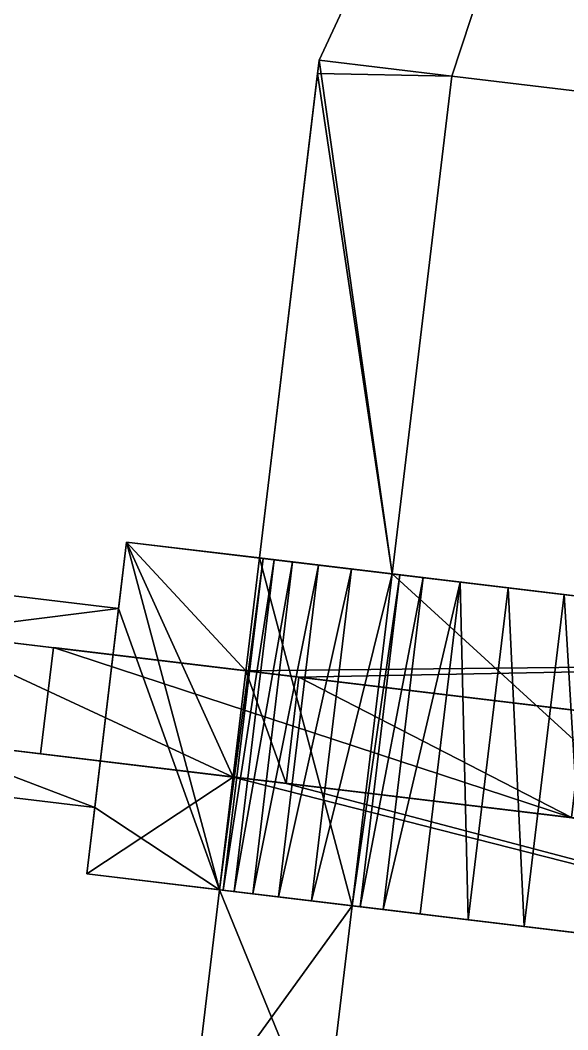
# Model space of a CAD drawing. Extents: x -282 to 16, y -6 to 46.
# Drawn here: x -17.157 to -16.337, y 37.955 to 39.465 of the extents above; entities that cross this region are included whole.
import ezdxf

# ---------------------------------------------------------------- set-up
doc = ezdxf.new("R2010")
doc.units = 0

msp = doc.modelspace()

# ---------------------------------------------------------------- linework, layer by layer
msp.add_line((-16.7094, 39.3848, 0.1382), (-16.7118, 39.3851, 0.1382))
for points in [[(-16.0052, 40.916, 0.1382), (-16.5108, 39.3814, 0.1382), (-16.7094, 39.4052, 0.1382)], [(-16.7094, 39.4052, 0.1382), (-16.5108, 39.3814, 0.1382), (-16.0052, 40.916, 0.1382)], [(-16.0052, 40.916, -0.3218), (-16.7094, 39.4052, 0.1382), (-16.7094, 39.4052, -0.3218)], [(-16.7094, 39.4052, 0.1382), (-16.0052, 40.916, -0.3218), (-16.0052, 40.916, 0.1382)], [(-16.0052, 40.916, 0.1382), (-16.0052, 40.916, -0.3218), (-16.7094, 39.4052, 0.1382)], [(-16.7094, 39.4052, -0.3218), (-16.7094, 39.4052, 0.1382), (-16.0052, 40.916, -0.3218)], [(-16.5108, 39.3814, 0.1382), (-16.0052, 40.916, 0.1382), (-16.1348, 39.3362, 0.1382)], [(-16.1348, 39.3362, 0.1382), (-16.0052, 40.916, 0.1382), (-16.5108, 39.3814, 0.1382)], [(-16.7094, 39.4052, -0.3218), (-16.6003, 38.6367, -0.3218), (-16.7989, 38.6606, -0.3218)], [(-16.7989, 38.6606, -0.3218), (-16.6003, 38.6367, -0.3218), (-16.7094, 39.4052, -0.3218)], [(-16.7989, 38.6606, -0.3218), (-16.7118, 39.3851, 0.1382), (-16.7094, 39.4052, -0.3218)], [(-16.7094, 39.4052, -0.3218), (-16.7118, 39.3851, 0.1382), (-16.7989, 38.6606, -0.3218)], [(-16.7118, 39.3851, 0.1382), (-16.5108, 39.3814, -0.3218), (-16.7094, 39.4052, -0.3218)], [(-16.7094, 39.4052, -0.3218), (-16.5108, 39.3814, -0.3218), (-16.7118, 39.3851, 0.1382)], [(-16.7094, 39.4052, 0.1382), (-16.5108, 39.3814, -0.3218), (-16.7094, 39.4052, -0.3218)], [(-16.5108, 39.3814, -0.3218), (-16.7094, 39.4052, 0.1382), (-16.5108, 39.3814, 0.1382)], [(-16.5108, 39.3814, 0.1382), (-16.7094, 39.4052, 0.1382), (-16.5108, 39.3814, -0.3218)], [(-16.7094, 39.4052, -0.3218), (-16.5108, 39.3814, -0.3218), (-16.7094, 39.4052, 0.1382)], [(-16.6003, 38.6367, -0.3218), (-16.7094, 39.4052, -0.3218), (-16.5108, 39.3814, -0.3218)], [(-16.5108, 39.3814, -0.3218), (-16.7094, 39.4052, -0.3218), (-16.6003, 38.6367, -0.3218)], [(-16.6003, 38.6367, 16.6682), (-16.7118, 39.3851, 0.1382), (-16.7989, 38.6606, 16.6682)], [(-16.7989, 38.6606, 16.6682), (-16.7118, 39.3851, 0.1382), (-16.6003, 38.6367, 16.6682)], [(-16.7118, 39.3851, 0.1382), (-16.7989, 38.6606, -0.3218), (-16.7989, 38.6606, 16.6682)], [(-16.7989, 38.6606, 16.6682), (-16.7989, 38.6606, -0.3218), (-16.7118, 39.3851, 0.1382)], [(-16.5108, 39.3814, -0.3218), (-16.7118, 39.3851, 0.1382), (-16.6003, 38.6367, 16.6682)], [(-16.6003, 38.6367, 16.6682), (-16.7118, 39.3851, 0.1382), (-16.5108, 39.3814, -0.3218)], [(-16.5108, 39.3814, -0.3218), (-16.6003, 38.6367, 16.6682), (-16.6003, 38.6367, -0.3218)], [(-16.6003, 38.6367, -0.3218), (-16.6003, 38.6367, 16.6682), (-16.5108, 39.3814, -0.3218)], [(-16.5108, 39.3814, 0.1382), (-16.1348, 39.3362, -0.0618), (-16.5108, 39.3814, -0.3218)], [(-16.1348, 39.3362, -0.0618), (-16.5108, 39.3814, 0.1382), (-16.1348, 39.3362, 0.1382)], [(-16.1348, 39.3362, 0.1382), (-16.5108, 39.3814, 0.1382), (-16.1348, 39.3362, -0.0618)], [(-16.5108, 39.3814, -0.3218), (-16.1348, 39.3362, -0.0618), (-16.5108, 39.3814, 0.1382)], [(-18.2008, 38.7283, -0.3218), (-17.0452, 38.2873, -0.3218), (-18.2366, 38.4305, -0.3218)], [(-18.2366, 38.4305, -0.3218), (-17.0452, 38.2873, -0.3218), (-18.2008, 38.7283, -0.3218)], [(-18.2366, 38.4305, -0.3218), (-17.0094, 38.5852, 1.1782), (-18.2008, 38.7283, -0.3218)], [(-18.2008, 38.7283, -0.3218), (-17.0094, 38.5852, 1.1782), (-18.2366, 38.4305, -0.3218)], [(-17.0452, 38.2873, -0.3218), (-18.2008, 38.7283, -0.3218), (-17.0094, 38.5852, -0.3218)], [(-17.0094, 38.5852, -0.3218), (-18.2008, 38.7283, -0.3218), (-17.0452, 38.2873, -0.3218)], [(-17.0094, 38.5852, 1.1782), (-17.0094, 38.5852, -0.3218), (-18.2008, 38.7283, -0.3218)], [(-18.2008, 38.7283, -0.3218), (-17.0094, 38.5852, -0.3218), (-17.0094, 38.5852, 1.1782)], [(-17.0571, 38.188, 23.6782), (-17.0452, 38.2873, 1.1782), (-16.9975, 38.6844, 23.6782)], [(-16.9975, 38.6844, 23.6782), (-17.0452, 38.2873, 1.1782), (-17.0571, 38.188, 23.6782)], [(-16.8383, 38.3329, 23.6782), (-17.0571, 38.188, 23.6782), (-16.9975, 38.6844, 23.6782)], [(-16.9975, 38.6844, 23.6782), (-17.0571, 38.188, 23.6782), (-16.8383, 38.3329, 23.6782)], [(-16.9975, 38.6844, 23.6782), (-17.0452, 38.2873, 1.1782), (-17.0094, 38.5852, 1.1782)], [(-17.0094, 38.5852, 1.1782), (-17.0452, 38.2873, 1.1782), (-16.9975, 38.6844, 23.6782)], [(-16.8585, 38.1641, -0.3218), (-17.0094, 38.5852, -0.3218), (-16.9975, 38.6844, -0.3218)], [(-16.9975, 38.6844, -0.3218), (-17.0094, 38.5852, -0.3218), (-16.8585, 38.1641, -0.3218)], [(-16.9975, 38.6844, -0.3218), (-17.0094, 38.5852, 1.1782), (-17.0094, 38.5852, -0.3218)], [(-16.9975, 38.6844, 23.6782), (-17.0094, 38.5852, 1.1782), (-16.9975, 38.6844, -0.3218)], [(-16.9975, 38.6844, -0.3218), (-17.0094, 38.5852, 1.1782), (-16.9975, 38.6844, 23.6782)], [(-17.0094, 38.5852, -0.3218), (-17.0094, 38.5852, 1.1782), (-16.9975, 38.6844, -0.3218)], [(-16.8585, 38.1641, -0.3218), (-16.9975, 38.6844, -0.3218), (-16.7989, 38.6606, -0.3218)], [(-16.7989, 38.6606, -0.3218), (-16.9975, 38.6844, -0.3218), (-16.8585, 38.1641, -0.3218)], [(-16.7989, 38.6606, 16.6682), (-16.9975, 38.6844, -0.3218), (-16.7989, 38.6606, -0.3218)], [(-16.9975, 38.6844, -0.3218), (-16.7989, 38.6606, 16.6682), (-16.9975, 38.6844, 23.6782)], [(-16.9975, 38.6844, 23.6782), (-16.7989, 38.6606, 16.6682), (-16.7768, 38.6579, 18.7852)], [(-16.9975, 38.6844, 23.6782), (-16.7768, 38.6579, 18.7852), (-16.7934, 38.6599, 19.2291)], [(-16.9975, 38.6844, 23.6782), (-16.7934, 38.6599, 19.2291), (-16.7989, 38.6606, 19.6732)], [(-16.9975, 38.6844, 23.6782), (-16.7989, 38.6606, 19.6732), (-16.7934, 38.6599, 20.1173)], [(-16.9975, 38.6844, 23.6782), (-16.7934, 38.6599, 20.1173), (-16.7768, 38.6579, 20.5612)], [(-16.9975, 38.6844, 23.6782), (-16.7768, 38.6579, 20.5612), (-16.7492, 38.6546, 21.0045)], [(-16.9975, 38.6844, 23.6782), (-16.7492, 38.6546, 21.0045), (-16.7105, 38.65, 21.4469)], [(-16.9975, 38.6844, 23.6782), (-16.7105, 38.65, 21.4469), (-16.6609, 38.644, 21.8883)], [(-16.9975, 38.6844, 23.6782), (-16.6609, 38.644, 21.8883), (-16.6003, 38.6367, 22.3282)], [(-16.9975, 38.6844, 23.6782), (-16.6003, 38.6367, 22.3282), (-16.5885, 38.6353, 22.4188)], [(-16.9975, 38.6844, 23.6782), (-16.5885, 38.6353, 22.4188), (-16.5538, 38.6311, 22.5032)], [(-16.9975, 38.6844, 23.6782), (-16.5538, 38.6311, 22.5032), (-16.4985, 38.6245, 22.5757)], [(-16.9975, 38.6844, 23.6782), (-16.4985, 38.6245, 22.5757), (-16.4266, 38.6158, 22.6313)], [(-16.9975, 38.6844, 23.6782), (-16.4266, 38.6158, 22.6313), (-16.3428, 38.6058, 22.6663)], [(-16.9975, 38.6844, 23.6782), (-16.3428, 38.6058, 22.6663), (-16.2528, 38.595, 22.6782)], [(-16.9975, 38.6844, 23.6782), (-16.2528, 38.595, 22.6782), (-15.5082, 38.5055, 23.6782)], [(-15.5082, 38.5055, 23.6782), (-16.2528, 38.595, 22.6782), (-16.9975, 38.6844, 23.6782)], [(-16.2528, 38.595, 22.6782), (-16.3428, 38.6058, 22.6663), (-16.9975, 38.6844, 23.6782)], [(-16.3428, 38.6058, 22.6663), (-16.4266, 38.6158, 22.6313), (-16.9975, 38.6844, 23.6782)], [(-16.4266, 38.6158, 22.6313), (-16.4985, 38.6245, 22.5757), (-16.9975, 38.6844, 23.6782)], [(-16.4985, 38.6245, 22.5757), (-16.5538, 38.6311, 22.5032), (-16.9975, 38.6844, 23.6782)], [(-16.5538, 38.6311, 22.5032), (-16.5885, 38.6353, 22.4188), (-16.9975, 38.6844, 23.6782)], [(-16.5885, 38.6353, 22.4188), (-16.6003, 38.6367, 22.3282), (-16.9975, 38.6844, 23.6782)], [(-16.6003, 38.6367, 22.3282), (-16.6609, 38.644, 21.8883), (-16.9975, 38.6844, 23.6782)], [(-16.6609, 38.644, 21.8883), (-16.7105, 38.65, 21.4469), (-16.9975, 38.6844, 23.6782)], [(-16.7105, 38.65, 21.4469), (-16.7492, 38.6546, 21.0045), (-16.9975, 38.6844, 23.6782)], [(-16.7492, 38.6546, 21.0045), (-16.7768, 38.6579, 20.5612), (-16.9975, 38.6844, 23.6782)], [(-16.7768, 38.6579, 20.5612), (-16.7934, 38.6599, 20.1173), (-16.9975, 38.6844, 23.6782)], [(-16.7934, 38.6599, 20.1173), (-16.7989, 38.6606, 19.6732), (-16.9975, 38.6844, 23.6782)], [(-16.7989, 38.6606, 19.6732), (-16.7934, 38.6599, 19.2291), (-16.9975, 38.6844, 23.6782)], [(-16.7934, 38.6599, 19.2291), (-16.7768, 38.6579, 18.7852), (-16.9975, 38.6844, 23.6782)], [(-16.7768, 38.6579, 18.7852), (-16.7989, 38.6606, 16.6682), (-16.9975, 38.6844, 23.6782)], [(-16.9975, 38.6844, 23.6782), (-16.7989, 38.6606, 16.6682), (-16.9975, 38.6844, -0.3218)], [(-16.7989, 38.6606, -0.3218), (-16.9975, 38.6844, -0.3218), (-16.7989, 38.6606, 16.6682)], [(-16.9975, 38.6844, 23.6782), (-16.8192, 38.4918, 23.6782), (-16.8383, 38.3329, 23.6782)], [(-16.8192, 38.4918, 23.6782), (-16.9975, 38.6844, 23.6782), (-15.5082, 38.5055, 23.6782)], [(-15.5082, 38.5055, 23.6782), (-16.9975, 38.6844, 23.6782), (-16.8192, 38.4918, 23.6782)], [(-16.8383, 38.3329, 23.6782), (-16.8192, 38.4918, 23.6782), (-16.9975, 38.6844, 23.6782)], [(-16.8585, 38.1641, 19.6732), (-16.7934, 38.6599, 20.1173), (-16.7989, 38.6606, 19.6732)], [(-16.7989, 38.6606, 19.6732), (-16.7934, 38.6599, 20.1173), (-16.8585, 38.1641, 19.6732)], [(-16.7934, 38.6599, 19.2291), (-16.8585, 38.1641, 19.6732), (-16.7989, 38.6606, 19.6732)], [(-16.7989, 38.6606, 19.6732), (-16.8585, 38.1641, 19.6732), (-16.7934, 38.6599, 19.2291)], [(-16.8585, 38.1641, -0.3218), (-16.7989, 38.6606, -0.3218), (-16.66, 38.1403, -0.3218)], [(-16.66, 38.1403, -0.3218), (-16.7989, 38.6606, -0.3218), (-16.8585, 38.1641, -0.3218)], [(-16.7934, 38.6599, 20.1173), (-16.8585, 38.1641, 19.6732), (-16.853, 38.1635, 20.1173)], [(-16.853, 38.1635, 20.1173), (-16.8585, 38.1641, 19.6732), (-16.7934, 38.6599, 20.1173)], [(-16.8585, 38.1641, 19.6732), (-16.7934, 38.6599, 19.2291), (-16.853, 38.1635, 19.2291)], [(-16.853, 38.1635, 19.2291), (-16.7934, 38.6599, 19.2291), (-16.8585, 38.1641, 19.6732)], [(-16.853, 38.1635, 20.1173), (-16.7768, 38.6579, 20.5612), (-16.7934, 38.6599, 20.1173)], [(-16.7934, 38.6599, 20.1173), (-16.7768, 38.6579, 20.5612), (-16.853, 38.1635, 20.1173)], [(-16.7768, 38.6579, 18.7852), (-16.853, 38.1635, 19.2291), (-16.7934, 38.6599, 19.2291)], [(-16.7934, 38.6599, 19.2291), (-16.853, 38.1635, 19.2291), (-16.7768, 38.6579, 18.7852)], [(-16.7768, 38.6579, 20.5612), (-16.853, 38.1635, 20.1173), (-16.8364, 38.1615, 20.5612)], [(-16.8364, 38.1615, 20.5612), (-16.853, 38.1635, 20.1173), (-16.7768, 38.6579, 20.5612)], [(-16.853, 38.1635, 19.2291), (-16.7768, 38.6579, 18.7852), (-16.8364, 38.1615, 18.7852)], [(-16.8364, 38.1615, 18.7852), (-16.7768, 38.6579, 18.7852), (-16.853, 38.1635, 19.2291)], [(-16.8364, 38.1615, 20.5612), (-16.7492, 38.6546, 21.0045), (-16.7768, 38.6579, 20.5612)], [(-16.7768, 38.6579, 20.5612), (-16.7492, 38.6546, 21.0045), (-16.8364, 38.1615, 20.5612)], [(-16.7492, 38.6546, 18.3419), (-16.8364, 38.1615, 18.7852), (-16.7768, 38.6579, 18.7852)], [(-16.7768, 38.6579, 18.7852), (-16.8364, 38.1615, 18.7852), (-16.7492, 38.6546, 18.3419)], [(-16.7492, 38.6546, 21.0045), (-16.8364, 38.1615, 20.5612), (-16.8088, 38.1582, 21.0045)], [(-16.8088, 38.1582, 21.0045), (-16.8364, 38.1615, 20.5612), (-16.7492, 38.6546, 21.0045)], [(-16.8364, 38.1615, 18.7852), (-16.7492, 38.6546, 18.3419), (-16.8088, 38.1582, 18.3419)], [(-16.8088, 38.1582, 18.3419), (-16.7492, 38.6546, 18.3419), (-16.8364, 38.1615, 18.7852)], [(-16.8088, 38.1582, 21.0045), (-16.7105, 38.65, 21.4469), (-16.7492, 38.6546, 21.0045)], [(-16.7492, 38.6546, 21.0045), (-16.7105, 38.65, 21.4469), (-16.8088, 38.1582, 21.0045)], [(-16.7105, 38.65, 17.8995), (-16.8088, 38.1582, 18.3419), (-16.7492, 38.6546, 18.3419)], [(-16.7492, 38.6546, 18.3419), (-16.8088, 38.1582, 18.3419), (-16.7105, 38.65, 17.8995)], [(-16.7105, 38.65, 21.4469), (-16.8088, 38.1582, 21.0045), (-16.7702, 38.1535, 21.4469)], [(-16.7702, 38.1535, 21.4469), (-16.8088, 38.1582, 21.0045), (-16.7105, 38.65, 21.4469)], [(-16.8088, 38.1582, 18.3419), (-16.7105, 38.65, 17.8995), (-16.7702, 38.1535, 17.8995)], [(-16.7702, 38.1535, 17.8995), (-16.7105, 38.65, 17.8995), (-16.8088, 38.1582, 18.3419)], [(-16.66, 38.1403, -0.3218), (-16.7989, 38.6606, -0.3218), (-16.6003, 38.6367, -0.3218)], [(-16.6003, 38.6367, -0.3218), (-16.7989, 38.6606, -0.3218), (-16.66, 38.1403, -0.3218)], [(-16.6003, 38.6367, 16.6682), (-16.3428, 38.6058, 16.6801), (-16.7989, 38.6606, 16.6682)], [(-16.7768, 38.6579, 18.7852), (-16.7989, 38.6606, 16.6682), (-16.7492, 38.6546, 18.3419)], [(-16.7492, 38.6546, 18.3419), (-16.7989, 38.6606, 16.6682), (-16.7105, 38.65, 17.8995)], [(-16.7105, 38.65, 17.8995), (-16.7989, 38.6606, 16.6682), (-16.6609, 38.644, 17.4581)], [(-16.6609, 38.644, 17.4581), (-16.7989, 38.6606, 16.6682), (-16.5885, 38.6353, 16.9276)], [(-16.5885, 38.6353, 16.9276), (-16.7989, 38.6606, 16.6682), (-16.5538, 38.6311, 16.8432)], [(-16.5538, 38.6311, 16.8432), (-16.7989, 38.6606, 16.6682), (-16.4985, 38.6245, 16.7707)], [(-16.4985, 38.6245, 16.7707), (-16.7989, 38.6606, 16.6682), (-16.4266, 38.6158, 16.7151)], [(-16.4266, 38.6158, 16.7151), (-16.7989, 38.6606, 16.6682), (-16.3428, 38.6058, 16.6801)], [(-16.3428, 38.6058, 16.6801), (-16.7989, 38.6606, 16.6682), (-16.4266, 38.6158, 16.7151)], [(-16.4266, 38.6158, 16.7151), (-16.7989, 38.6606, 16.6682), (-16.4985, 38.6245, 16.7707)], [(-16.4985, 38.6245, 16.7707), (-16.7989, 38.6606, 16.6682), (-16.5538, 38.6311, 16.8432)], [(-16.5538, 38.6311, 16.8432), (-16.7989, 38.6606, 16.6682), (-16.5885, 38.6353, 16.9276)], [(-16.5885, 38.6353, 16.9276), (-16.7989, 38.6606, 16.6682), (-16.6609, 38.644, 17.4581)], [(-16.6609, 38.644, 17.4581), (-16.7989, 38.6606, 16.6682), (-16.7105, 38.65, 17.8995)], [(-16.7105, 38.65, 17.8995), (-16.7989, 38.6606, 16.6682), (-16.7492, 38.6546, 18.3419)], [(-16.7492, 38.6546, 18.3419), (-16.7989, 38.6606, 16.6682), (-16.7768, 38.6579, 18.7852)], [(-16.7989, 38.6606, 16.6682), (-16.3428, 38.6058, 16.6801), (-16.6003, 38.6367, 16.6682)], [(-16.6003, 38.6367, 16.6682), (-16.7989, 38.6606, -0.3218), (-16.6003, 38.6367, -0.3218)], [(-16.7989, 38.6606, -0.3218), (-16.6003, 38.6367, 16.6682), (-16.7989, 38.6606, 16.6682)], [(-16.7989, 38.6606, 16.6682), (-16.6003, 38.6367, 16.6682), (-16.7989, 38.6606, -0.3218)], [(-16.6003, 38.6367, -0.3218), (-16.7989, 38.6606, -0.3218), (-16.6003, 38.6367, 16.6682)], [(-16.7702, 38.1535, 21.4469), (-16.6609, 38.644, 21.8883), (-16.7105, 38.65, 21.4469)], [(-16.7105, 38.65, 21.4469), (-16.6609, 38.644, 21.8883), (-16.7702, 38.1535, 21.4469)], [(-16.6609, 38.644, 17.4581), (-16.7702, 38.1535, 17.8995), (-16.7105, 38.65, 17.8995)], [(-16.7105, 38.65, 17.8995), (-16.7702, 38.1535, 17.8995), (-16.6609, 38.644, 17.4581)], [(-16.6609, 38.644, 21.8883), (-16.7702, 38.1535, 21.4469), (-16.7206, 38.1476, 21.8883)], [(-16.7206, 38.1476, 21.8883), (-16.7702, 38.1535, 21.4469), (-16.6609, 38.644, 21.8883)], [(-16.7702, 38.1535, 17.8995), (-16.6609, 38.644, 17.4581), (-16.7206, 38.1476, 17.4581)], [(-16.7206, 38.1476, 17.4581), (-16.6609, 38.644, 17.4581), (-16.7702, 38.1535, 17.8995)], [(-16.7206, 38.1476, 21.8883), (-16.6003, 38.6367, 22.3282), (-16.6609, 38.644, 21.8883)], [(-16.6609, 38.644, 21.8883), (-16.6003, 38.6367, 22.3282), (-16.7206, 38.1476, 21.8883)], [(-16.6003, 38.6367, 17.0182), (-16.7206, 38.1476, 17.4581), (-16.6609, 38.644, 17.4581)], [(-16.6609, 38.644, 17.4581), (-16.7206, 38.1476, 17.4581), (-16.6003, 38.6367, 17.0182)], [(-16.6003, 38.6367, 22.3282), (-16.7206, 38.1476, 21.8883), (-16.66, 38.1403, 22.3282)], [(-16.66, 38.1403, 22.3282), (-16.7206, 38.1476, 21.8883), (-16.6003, 38.6367, 22.3282)], [(-16.7206, 38.1476, 17.4581), (-16.6003, 38.6367, 17.0182), (-16.66, 38.1403, 17.0182)], [(-16.66, 38.1403, 17.0182), (-16.6003, 38.6367, 17.0182), (-16.7206, 38.1476, 17.4581)], [(-16.6609, 38.644, 17.4581), (-16.5885, 38.6353, 16.9276), (-16.6003, 38.6367, 17.0182)], [(-16.6003, 38.6367, 17.0182), (-16.5885, 38.6353, 16.9276), (-16.6609, 38.644, 17.4581)], [(-16.66, 38.1403, 22.3282), (-16.5885, 38.6353, 22.4188), (-16.6003, 38.6367, 22.3282)], [(-16.6003, 38.6367, 22.3282), (-16.5885, 38.6353, 22.4188), (-16.66, 38.1403, 22.3282)], [(-16.5885, 38.6353, 16.9276), (-16.66, 38.1403, 17.0182), (-16.6003, 38.6367, 17.0182)], [(-16.6003, 38.6367, 17.0182), (-16.66, 38.1403, 17.0182), (-16.5885, 38.6353, 16.9276)], [(-16.66, 38.1403, -0.3218), (-16.6003, 38.6367, -0.3218), (-15.965, 38.0568, -0.3218)], [(-15.965, 38.0568, -0.3218), (-16.6003, 38.6367, -0.3218), (-16.66, 38.1403, -0.3218)], [(-16.5885, 38.6353, 22.4188), (-16.66, 38.1403, 22.3282), (-16.6481, 38.1389, 22.4188)], [(-16.6481, 38.1389, 22.4188), (-16.66, 38.1403, 22.3282), (-16.5885, 38.6353, 22.4188)], [(-16.66, 38.1403, 17.0182), (-16.5885, 38.6353, 16.9276), (-16.6481, 38.1389, 16.9276)], [(-16.6481, 38.1389, 16.9276), (-16.5885, 38.6353, 16.9276), (-16.66, 38.1403, 17.0182)], [(-16.6481, 38.1389, 22.4188), (-16.5538, 38.6311, 22.5032), (-16.5885, 38.6353, 22.4188)], [(-16.5885, 38.6353, 22.4188), (-16.5538, 38.6311, 22.5032), (-16.6481, 38.1389, 22.4188)], [(-16.5538, 38.6311, 16.8432), (-16.6481, 38.1389, 16.9276), (-16.5885, 38.6353, 16.9276)], [(-16.5885, 38.6353, 16.9276), (-16.6481, 38.1389, 16.9276), (-16.5538, 38.6311, 16.8432)], [(-15.965, 38.0568, -0.3218), (-16.6003, 38.6367, -0.3218), (-15.9053, 38.5532, -0.3218)], [(-15.9053, 38.5532, -0.3218), (-16.6003, 38.6367, -0.3218), (-15.965, 38.0568, -0.3218)], [(-16.2528, 38.595, 16.6682), (-16.6003, 38.6367, 16.6682), (-16.6003, 38.6367, -0.3218)], [(-16.6003, 38.6367, 16.6682), (-16.2528, 38.595, 16.6682), (-16.3428, 38.6058, 16.6801)], [(-15.9053, 38.5532, 16.6682), (-16.6003, 38.6367, -0.3218), (-15.9053, 38.5532, -0.3218)], [(-16.6003, 38.6367, -0.3218), (-15.9053, 38.5532, 16.6682), (-16.2528, 38.595, 16.6682)], [(-16.2528, 38.595, 16.6682), (-15.9053, 38.5532, 16.6682), (-16.6003, 38.6367, -0.3218)], [(-15.9053, 38.5532, -0.3218), (-16.6003, 38.6367, -0.3218), (-15.9053, 38.5532, 16.6682)], [(-16.3428, 38.6058, 16.6801), (-16.2528, 38.595, 16.6682), (-16.6003, 38.6367, 16.6682)], [(-16.6003, 38.6367, -0.3218), (-16.6003, 38.6367, 16.6682), (-16.2528, 38.595, 16.6682)], [(-16.5538, 38.6311, 22.5032), (-16.6481, 38.1389, 22.4188), (-16.6134, 38.1347, 22.5032)], [(-16.6134, 38.1347, 22.5032), (-16.6481, 38.1389, 22.4188), (-16.5538, 38.6311, 22.5032)], [(-16.6481, 38.1389, 16.9276), (-16.5538, 38.6311, 16.8432), (-16.6134, 38.1347, 16.8432)], [(-16.6134, 38.1347, 16.8432), (-16.5538, 38.6311, 16.8432), (-16.6481, 38.1389, 16.9276)], [(-16.6134, 38.1347, 22.5032), (-16.4985, 38.6245, 22.5757), (-16.5538, 38.6311, 22.5032)], [(-16.5538, 38.6311, 22.5032), (-16.4985, 38.6245, 22.5757), (-16.6134, 38.1347, 22.5032)], [(-16.4985, 38.6245, 16.7707), (-16.6134, 38.1347, 16.8432), (-16.5538, 38.6311, 16.8432)], [(-16.5538, 38.6311, 16.8432), (-16.6134, 38.1347, 16.8432), (-16.4985, 38.6245, 16.7707)], [(-16.4985, 38.6245, 22.5757), (-16.6134, 38.1347, 22.5032), (-16.5582, 38.1281, 22.5757)], [(-16.5582, 38.1281, 22.5757), (-16.6134, 38.1347, 22.5032), (-16.4985, 38.6245, 22.5757)], [(-16.6134, 38.1347, 16.8432), (-16.4985, 38.6245, 16.7707), (-16.5582, 38.1281, 16.7707)], [(-16.5582, 38.1281, 16.7707), (-16.4985, 38.6245, 16.7707), (-16.6134, 38.1347, 16.8432)], [(-16.4862, 38.1194, 22.6313), (-16.4985, 38.6245, 22.5757), (-16.5582, 38.1281, 22.5757)], [(-16.5582, 38.1281, 22.5757), (-16.4985, 38.6245, 22.5757), (-16.4862, 38.1194, 22.6313)], [(-16.4985, 38.6245, 16.7707), (-16.4862, 38.1194, 16.7151), (-16.5582, 38.1281, 16.7707)], [(-16.5582, 38.1281, 16.7707), (-16.4862, 38.1194, 16.7151), (-16.4985, 38.6245, 16.7707)], [(-16.4985, 38.6245, 22.5757), (-16.4862, 38.1194, 22.6313), (-16.4266, 38.6158, 22.6313)], [(-16.4266, 38.6158, 22.6313), (-16.4862, 38.1194, 22.6313), (-16.4985, 38.6245, 22.5757)], [(-16.4862, 38.1194, 16.7151), (-16.4985, 38.6245, 16.7707), (-16.4266, 38.6158, 16.7151)], [(-16.4266, 38.6158, 16.7151), (-16.4985, 38.6245, 16.7707), (-16.4862, 38.1194, 16.7151)], [(-16.4024, 38.1093, 22.6663), (-16.4266, 38.6158, 22.6313), (-16.4862, 38.1194, 22.6313)], [(-16.4862, 38.1194, 22.6313), (-16.4266, 38.6158, 22.6313), (-16.4024, 38.1093, 22.6663)], [(-16.4266, 38.6158, 16.7151), (-16.4024, 38.1093, 16.6801), (-16.4862, 38.1194, 16.7151)], [(-16.4862, 38.1194, 16.7151), (-16.4024, 38.1093, 16.6801), (-16.4266, 38.6158, 16.7151)], [(-16.4266, 38.6158, 22.6313), (-16.4024, 38.1093, 22.6663), (-16.3428, 38.6058, 22.6663)], [(-16.3428, 38.6058, 22.6663), (-16.4024, 38.1093, 22.6663), (-16.4266, 38.6158, 22.6313)], [(-16.4024, 38.1093, 16.6801), (-16.4266, 38.6158, 16.7151), (-16.3428, 38.6058, 16.6801)], [(-16.3428, 38.6058, 16.6801), (-16.4266, 38.6158, 16.7151), (-16.4024, 38.1093, 16.6801)], [(-16.3125, 38.0985, 22.6782), (-16.3428, 38.6058, 22.6663), (-16.4024, 38.1093, 22.6663)], [(-16.4024, 38.1093, 22.6663), (-16.3428, 38.6058, 22.6663), (-16.3125, 38.0985, 22.6782)], [(-16.3428, 38.6058, 16.6801), (-16.3125, 38.0985, 16.6682), (-16.4024, 38.1093, 16.6801)], [(-16.4024, 38.1093, 16.6801), (-16.3125, 38.0985, 16.6682), (-16.3428, 38.6058, 16.6801)], [(-16.3428, 38.6058, 22.6663), (-16.3125, 38.0985, 22.6782), (-16.2528, 38.595, 22.6782)], [(-16.2528, 38.595, 22.6782), (-16.3125, 38.0985, 22.6782), (-16.3428, 38.6058, 22.6663)], [(-16.3125, 38.0985, 16.6682), (-16.3428, 38.6058, 16.6801), (-16.2528, 38.595, 16.6682)], [(-16.2528, 38.595, 16.6682), (-16.3428, 38.6058, 16.6801), (-16.3125, 38.0985, 16.6682)], [(-17.0094, 38.5852, 1.1782), (-18.2366, 38.4305, -0.3218), (-17.0452, 38.2873, 1.1782)], [(-17.0452, 38.2873, 1.1782), (-18.2366, 38.4305, -0.3218), (-17.0094, 38.5852, 1.1782)], [(-16.8585, 38.1641, -0.3218), (-17.0452, 38.2873, -0.3218), (-17.0094, 38.5852, -0.3218)], [(-17.0094, 38.5852, -0.3218), (-17.0452, 38.2873, -0.3218), (-16.8585, 38.1641, -0.3218)], [(-17.0094, 38.5852, -0.3218), (-17.0452, 38.2873, 1.1782), (-17.0452, 38.2873, -0.3218)], [(-17.0452, 38.2873, 1.1782), (-17.0094, 38.5852, -0.3218), (-17.0094, 38.5852, 1.1782)], [(-17.0094, 38.5852, 1.1782), (-17.0094, 38.5852, -0.3218), (-17.0452, 38.2873, 1.1782)], [(-17.0452, 38.2873, -0.3218), (-17.0452, 38.2873, 1.1782), (-17.0094, 38.5852, -0.3218)], [(-17.3057, 38.5502, 24.3782), (-16.8383, 38.3329, 24.3782), (-17.3248, 38.3914, 24.3782)], [(-16.8383, 38.3329, 24.2982), (-17.3057, 38.5502, 24.2982), (-17.3248, 38.3914, 24.2982)], [(-17.3248, 38.3914, 24.3782), (-16.8383, 38.3329, 24.3782), (-17.3057, 38.5502, 24.3782)], [(-17.3248, 38.3914, 24.2982), (-17.3057, 38.5502, 24.2982), (-16.8383, 38.3329, 24.2982)], [(-16.8192, 38.4918, 24.2982), (-16.3128, 38.4309, 24.3782), (-17.3057, 38.5502, 24.2982)], [(-16.3128, 38.4309, 24.3782), (-17.3057, 38.5502, 24.3782), (-17.3057, 38.5502, 24.2982)], [(-17.3057, 38.5502, 24.3782), (-16.3128, 38.4309, 24.3782), (-16.7397, 38.4822, 24.3782)], [(-17.3057, 38.5502, 24.3782), (-16.7397, 38.4822, 24.3782), (-16.8192, 38.4918, 24.3782)], [(-16.8383, 38.3329, 24.3782), (-17.3057, 38.5502, 24.3782), (-16.8192, 38.4918, 24.3782)], [(-17.3057, 38.5502, 24.2982), (-16.8383, 38.3329, 24.2982), (-16.8192, 38.4918, 24.2982)], [(-16.8192, 38.4918, 24.3782), (-16.7397, 38.4822, 24.3782), (-17.3057, 38.5502, 24.3782)], [(-16.7397, 38.4822, 24.3782), (-16.3128, 38.4309, 24.3782), (-17.3057, 38.5502, 24.3782)], [(-17.3057, 38.5502, 24.2982), (-17.3057, 38.5502, 24.3782), (-16.3128, 38.4309, 24.3782)], [(-17.3057, 38.5502, 24.2982), (-16.3128, 38.4309, 24.3782), (-16.8192, 38.4918, 24.2982)], [(-16.8192, 38.4918, 24.3782), (-17.3057, 38.5502, 24.3782), (-16.8383, 38.3329, 24.3782)], [(-16.8192, 38.4918, 24.2982), (-16.8383, 38.3329, 24.2982), (-17.3057, 38.5502, 24.2982)], [(-17.1071, 38.5264, 25.4582), (-16.3319, 38.2721, 25.4582), (-17.1262, 38.3675, 25.4582)], [(-17.1071, 38.5264, 25.3782), (-17.1262, 38.3675, 25.4582), (-17.1262, 38.3675, 25.3782)], [(-17.1262, 38.3675, 25.4582), (-17.1071, 38.5264, 25.3782), (-17.1071, 38.5264, 25.4582)], [(-16.3319, 38.2721, 25.3782), (-17.1071, 38.5264, 25.3782), (-17.1262, 38.3675, 25.3782)], [(-17.1262, 38.3675, 25.4582), (-16.3319, 38.2721, 25.4582), (-17.1071, 38.5264, 25.4582)], [(-17.1071, 38.5264, 25.4582), (-17.1071, 38.5264, 25.3782), (-17.1262, 38.3675, 25.4582)], [(-17.1262, 38.3675, 25.3782), (-17.1262, 38.3675, 25.4582), (-17.1071, 38.5264, 25.3782)], [(-17.1262, 38.3675, 25.3782), (-17.1071, 38.5264, 25.3782), (-16.3319, 38.2721, 25.3782)], [(-16.3128, 38.4309, 25.3782), (-15.4391, 38.326, 25.4582), (-17.1071, 38.5264, 25.3782)], [(-17.1071, 38.5264, 25.3782), (-15.4391, 38.326, 25.4582), (-17.1071, 38.5264, 25.4582)], [(-17.1071, 38.5264, 25.4582), (-15.4391, 38.326, 25.4582), (-16.2334, 38.4214, 25.4582)], [(-17.1071, 38.5264, 25.4582), (-16.2334, 38.4214, 25.4582), (-16.3128, 38.4309, 25.4582)], [(-16.3319, 38.2721, 25.4582), (-17.1071, 38.5264, 25.4582), (-16.3128, 38.4309, 25.4582)], [(-17.1071, 38.5264, 25.3782), (-16.3319, 38.2721, 25.3782), (-16.3128, 38.4309, 25.3782)], [(-16.3128, 38.4309, 25.4582), (-16.2334, 38.4214, 25.4582), (-17.1071, 38.5264, 25.4582)], [(-16.2334, 38.4214, 25.4582), (-15.4391, 38.326, 25.4582), (-17.1071, 38.5264, 25.4582)], [(-17.1071, 38.5264, 25.4582), (-15.4391, 38.326, 25.4582), (-17.1071, 38.5264, 25.3782)], [(-17.1071, 38.5264, 25.3782), (-15.4391, 38.326, 25.4582), (-16.3128, 38.4309, 25.3782)], [(-16.3128, 38.4309, 25.4582), (-17.1071, 38.5264, 25.4582), (-16.3319, 38.2721, 25.4582)], [(-16.3128, 38.4309, 25.3782), (-16.3319, 38.2721, 25.3782), (-17.1071, 38.5264, 25.3782)], [(-16.8192, 38.4918, 23.6782), (-15.5082, 38.5055, 23.6782), (-16.7397, 38.4822, 23.6782)], [(-16.7397, 38.4822, 23.6782), (-15.5082, 38.5055, 23.6782), (-16.8192, 38.4918, 23.6782)], [(-16.7397, 38.4822, 23.6782), (-15.5082, 38.5055, 23.6782), (-16.3128, 38.4309, 23.6782)], [(-16.3128, 38.4309, 23.6782), (-15.5082, 38.5055, 23.6782), (-16.7397, 38.4822, 23.6782)], [(-16.8192, 38.4918, 24.6782), (-16.7588, 38.3234, 24.6782), (-16.8383, 38.3329, 24.6782)], [(-16.8383, 38.3329, 24.3782), (-16.8192, 38.4918, 24.6782), (-16.8383, 38.3329, 24.6782)], [(-16.8192, 38.4918, 24.6782), (-16.8383, 38.3329, 24.3782), (-16.8192, 38.4918, 24.3782)], [(-16.8192, 38.4918, 23.6782), (-16.8383, 38.3329, 24.2982), (-16.8383, 38.3329, 23.6782)], [(-16.8383, 38.3329, 24.2982), (-16.8192, 38.4918, 23.6782), (-16.8192, 38.4918, 24.2982)], [(-16.8383, 38.3329, 24.6782), (-16.7588, 38.3234, 24.6782), (-16.8192, 38.4918, 24.6782)], [(-16.8192, 38.4918, 24.3782), (-16.8383, 38.3329, 24.3782), (-16.8192, 38.4918, 24.6782)], [(-16.8383, 38.3329, 24.6782), (-16.8192, 38.4918, 24.6782), (-16.8383, 38.3329, 24.3782)], [(-16.8192, 38.4918, 24.2982), (-16.8192, 38.4918, 23.6782), (-16.8383, 38.3329, 24.2982)], [(-16.8383, 38.3329, 23.6782), (-16.8383, 38.3329, 24.2982), (-16.8192, 38.4918, 23.6782)], [(-16.7397, 38.4822, 24.2982), (-16.8192, 38.4918, 23.6782), (-16.7397, 38.4822, 23.6782)], [(-16.8192, 38.4918, 23.6782), (-16.7397, 38.4822, 24.2982), (-16.8192, 38.4918, 24.2982)], [(-16.7397, 38.4822, 24.2982), (-16.3128, 38.4309, 24.3782), (-16.8192, 38.4918, 24.2982)], [(-16.7397, 38.4822, 24.6782), (-16.8192, 38.4918, 24.3782), (-16.7397, 38.4822, 24.3782)], [(-16.8192, 38.4918, 24.3782), (-16.7397, 38.4822, 24.6782), (-16.8192, 38.4918, 24.6782)], [(-16.7588, 38.3234, 24.6782), (-16.8192, 38.4918, 24.6782), (-16.7397, 38.4822, 24.6782)], [(-16.8192, 38.4918, 24.6782), (-16.7397, 38.4822, 24.6782), (-16.8192, 38.4918, 24.3782)], [(-16.7397, 38.4822, 24.3782), (-16.8192, 38.4918, 24.3782), (-16.7397, 38.4822, 24.6782)], [(-16.8192, 38.4918, 24.2982), (-16.3128, 38.4309, 24.3782), (-16.7397, 38.4822, 24.2982)], [(-16.8192, 38.4918, 24.2982), (-16.7397, 38.4822, 24.2982), (-16.8192, 38.4918, 23.6782)], [(-16.7397, 38.4822, 23.6782), (-16.8192, 38.4918, 23.6782), (-16.7397, 38.4822, 24.2982)], [(-16.7397, 38.4822, 24.6782), (-16.8192, 38.4918, 24.6782), (-16.7588, 38.3234, 24.6782)], [(-16.7397, 38.4822, 24.3782), (-16.3319, 38.2721, 24.3782), (-16.7588, 38.3234, 24.3782)], [(-16.7397, 38.4822, 24.6782), (-16.7588, 38.3234, 24.3782), (-16.7588, 38.3234, 24.6782)], [(-16.7588, 38.3234, 24.3782), (-16.7397, 38.4822, 24.6782), (-16.7397, 38.4822, 24.3782)], [(-16.7588, 38.3234, 24.2982), (-16.7397, 38.4822, 23.6782), (-16.7588, 38.3234, 23.6782)], [(-16.7397, 38.4822, 23.6782), (-16.7588, 38.3234, 24.2982), (-16.7397, 38.4822, 24.2982)], [(-16.3319, 38.2721, 24.2982), (-16.7397, 38.4822, 24.2982), (-16.7588, 38.3234, 24.2982)], [(-16.7588, 38.3234, 24.3782), (-16.3319, 38.2721, 24.3782), (-16.7397, 38.4822, 24.3782)], [(-16.7397, 38.4822, 24.3782), (-16.7397, 38.4822, 24.6782), (-16.7588, 38.3234, 24.3782)], [(-16.7588, 38.3234, 24.6782), (-16.7588, 38.3234, 24.3782), (-16.7397, 38.4822, 24.6782)], [(-16.7397, 38.4822, 24.2982), (-16.7588, 38.3234, 24.2982), (-16.7397, 38.4822, 23.6782)], [(-16.7588, 38.3234, 23.6782), (-16.7397, 38.4822, 23.6782), (-16.7588, 38.3234, 24.2982)], [(-16.7588, 38.3234, 24.2982), (-16.7397, 38.4822, 24.2982), (-16.3319, 38.2721, 24.2982)], [(-16.3319, 38.2721, 23.6782), (-16.7588, 38.3234, 23.6782), (-16.7397, 38.4822, 23.6782)], [(-16.7397, 38.4822, 23.6782), (-16.7588, 38.3234, 23.6782), (-16.3319, 38.2721, 23.6782)], [(-16.3128, 38.4309, 24.2982), (-16.3128, 38.4309, 24.3782), (-16.7397, 38.4822, 24.2982)], [(-16.3319, 38.2721, 24.3782), (-16.7397, 38.4822, 24.3782), (-16.3128, 38.4309, 24.3782)], [(-16.7397, 38.4822, 24.2982), (-16.3319, 38.2721, 24.2982), (-16.3128, 38.4309, 24.2982)], [(-16.7397, 38.4822, 24.2982), (-16.3128, 38.4309, 24.3782), (-16.3128, 38.4309, 24.2982)], [(-16.3128, 38.4309, 24.3782), (-16.7397, 38.4822, 24.3782), (-16.3319, 38.2721, 24.3782)], [(-16.3128, 38.4309, 24.2982), (-16.3319, 38.2721, 24.2982), (-16.7397, 38.4822, 24.2982)], [(-16.7397, 38.4822, 23.6782), (-16.3128, 38.4309, 23.6782), (-16.3319, 38.2721, 23.6782)], [(-16.3319, 38.2721, 23.6782), (-16.3128, 38.4309, 23.6782), (-16.7397, 38.4822, 23.6782)], [(-17.0452, 38.2873, 1.1782), (-18.2366, 38.4305, -0.3218), (-17.0452, 38.2873, -0.3218)], [(-17.0452, 38.2873, -0.3218), (-18.2366, 38.4305, -0.3218), (-17.0452, 38.2873, 1.1782)], [(-17.3248, 38.3914, 24.3782), (-16.8383, 38.3329, 24.2982), (-17.3248, 38.3914, 24.2982)], [(-16.8383, 38.3329, 24.2982), (-17.3248, 38.3914, 24.3782), (-16.7588, 38.3234, 24.2982)], [(-16.7588, 38.3234, 24.2982), (-17.3248, 38.3914, 24.3782), (-16.3319, 38.2721, 24.2982)], [(-16.3319, 38.2721, 24.3782), (-16.3319, 38.2721, 24.2982), (-17.3248, 38.3914, 24.3782)], [(-16.3319, 38.2721, 24.3782), (-17.3248, 38.3914, 24.3782), (-16.8383, 38.3329, 24.3782)], [(-16.8383, 38.3329, 24.3782), (-17.3248, 38.3914, 24.3782), (-16.3319, 38.2721, 24.3782)], [(-17.3248, 38.3914, 24.3782), (-16.3319, 38.2721, 24.2982), (-16.3319, 38.2721, 24.3782)], [(-16.3319, 38.2721, 24.2982), (-17.3248, 38.3914, 24.3782), (-16.7588, 38.3234, 24.2982)], [(-16.7588, 38.3234, 24.2982), (-17.3248, 38.3914, 24.3782), (-16.8383, 38.3329, 24.2982)], [(-17.3248, 38.3914, 24.2982), (-16.8383, 38.3329, 24.2982), (-17.3248, 38.3914, 24.3782)], [(-17.1262, 38.3675, 25.4582), (-16.3319, 38.2721, 25.3782), (-17.1262, 38.3675, 25.3782)], [(-16.3319, 38.2721, 25.3782), (-17.1262, 38.3675, 25.4582), (-16.2525, 38.2625, 25.3782)], [(-16.2525, 38.2625, 25.3782), (-17.1262, 38.3675, 25.4582), (-15.8255, 38.2112, 25.3782)], [(-15.8255, 38.2112, 25.3782), (-17.1262, 38.3675, 25.4582), (-15.7461, 38.2017, 25.3782)], [(-15.7461, 38.2017, 25.3782), (-17.1262, 38.3675, 25.4582), (-15.4582, 38.1671, 25.3782)], [(-15.4582, 38.1671, 25.3782), (-17.1262, 38.3675, 25.4582), (-15.4582, 38.1671, 25.4582)], [(-15.4582, 38.1671, 25.4582), (-17.1262, 38.3675, 25.4582), (-16.3319, 38.2721, 25.4582)], [(-16.3319, 38.2721, 25.4582), (-17.1262, 38.3675, 25.4582), (-15.4582, 38.1671, 25.4582)], [(-15.4582, 38.1671, 25.4582), (-17.1262, 38.3675, 25.4582), (-15.4582, 38.1671, 25.3782)], [(-15.4582, 38.1671, 25.3782), (-17.1262, 38.3675, 25.4582), (-15.7461, 38.2017, 25.3782)], [(-15.7461, 38.2017, 25.3782), (-17.1262, 38.3675, 25.4582), (-15.8255, 38.2112, 25.3782)], [(-15.8255, 38.2112, 25.3782), (-17.1262, 38.3675, 25.4582), (-16.2525, 38.2625, 25.3782)], [(-16.2525, 38.2625, 25.3782), (-17.1262, 38.3675, 25.4582), (-16.3319, 38.2721, 25.3782)], [(-17.1262, 38.3675, 25.3782), (-16.3319, 38.2721, 25.3782), (-17.1262, 38.3675, 25.4582)], [(-17.0571, 38.188, 23.6782), (-16.8383, 38.3329, 23.6782), (-15.5678, 38.009, 23.6782)], [(-15.5678, 38.009, 23.6782), (-16.8383, 38.3329, 23.6782), (-17.0571, 38.188, 23.6782)], [(-16.8383, 38.3329, 24.6782), (-16.7588, 38.3234, 24.3782), (-16.8383, 38.3329, 24.3782)], [(-16.7588, 38.3234, 24.3782), (-16.8383, 38.3329, 24.6782), (-16.7588, 38.3234, 24.6782)], [(-16.8383, 38.3329, 24.2982), (-16.7588, 38.3234, 23.6782), (-16.8383, 38.3329, 23.6782)], [(-16.7588, 38.3234, 23.6782), (-16.8383, 38.3329, 24.2982), (-16.7588, 38.3234, 24.2982)], [(-16.3319, 38.2721, 24.3782), (-16.8383, 38.3329, 24.3782), (-16.7588, 38.3234, 24.3782)], [(-16.7588, 38.3234, 24.3782), (-16.8383, 38.3329, 24.3782), (-16.3319, 38.2721, 24.3782)], [(-16.7588, 38.3234, 24.2982), (-16.8383, 38.3329, 24.2982), (-16.7588, 38.3234, 23.6782)], [(-16.8383, 38.3329, 23.6782), (-16.7588, 38.3234, 23.6782), (-16.8383, 38.3329, 24.2982)], [(-16.7588, 38.3234, 24.6782), (-16.8383, 38.3329, 24.6782), (-16.7588, 38.3234, 24.3782)], [(-16.8383, 38.3329, 24.3782), (-16.7588, 38.3234, 24.3782), (-16.8383, 38.3329, 24.6782)], [(-15.5678, 38.009, 23.6782), (-16.8383, 38.3329, 23.6782), (-16.7588, 38.3234, 23.6782)], [(-16.7588, 38.3234, 23.6782), (-16.8383, 38.3329, 23.6782), (-15.5678, 38.009, 23.6782)], [(-15.5678, 38.009, 23.6782), (-16.7588, 38.3234, 23.6782), (-16.3319, 38.2721, 23.6782)], [(-16.3319, 38.2721, 23.6782), (-16.7588, 38.3234, 23.6782), (-15.5678, 38.009, 23.6782)], [(-17.0452, 38.2873, -0.3218), (-16.8585, 38.1641, -0.3218), (-17.0571, 38.188, -0.3218)], [(-17.0571, 38.188, -0.3218), (-16.8585, 38.1641, -0.3218), (-17.0452, 38.2873, -0.3218)], [(-17.0452, 38.2873, -0.3218), (-17.0571, 38.188, 23.6782), (-17.0571, 38.188, -0.3218)], [(-17.0571, 38.188, 23.6782), (-17.0452, 38.2873, -0.3218), (-17.0452, 38.2873, 1.1782)], [(-17.0452, 38.2873, 1.1782), (-17.0452, 38.2873, -0.3218), (-17.0571, 38.188, 23.6782)], [(-17.0571, 38.188, -0.3218), (-17.0571, 38.188, 23.6782), (-17.0452, 38.2873, -0.3218)], [(-17.0571, 38.188, 23.6782), (-16.8585, 38.1641, -0.3218), (-17.0571, 38.188, -0.3218)], [(-16.8585, 38.1641, -0.3218), (-17.0571, 38.188, 23.6782), (-16.8585, 38.1641, 16.6682)], [(-16.8585, 38.1641, 16.6682), (-17.0571, 38.188, 23.6782), (-16.8364, 38.1615, 18.7852)], [(-16.8364, 38.1615, 18.7852), (-17.0571, 38.188, 23.6782), (-16.853, 38.1635, 19.2291)], [(-16.853, 38.1635, 19.2291), (-17.0571, 38.188, 23.6782), (-16.8585, 38.1641, 19.6732)], [(-16.8585, 38.1641, 19.6732), (-17.0571, 38.188, 23.6782), (-16.853, 38.1635, 20.1173)], [(-16.853, 38.1635, 20.1173), (-17.0571, 38.188, 23.6782), (-16.8364, 38.1615, 20.5612)], [(-16.8364, 38.1615, 20.5612), (-17.0571, 38.188, 23.6782), (-16.8088, 38.1582, 21.0045)], [(-16.8088, 38.1582, 21.0045), (-17.0571, 38.188, 23.6782), (-16.7702, 38.1535, 21.4469)], [(-16.7702, 38.1535, 21.4469), (-17.0571, 38.188, 23.6782), (-16.7206, 38.1476, 21.8883)], [(-16.7206, 38.1476, 21.8883), (-17.0571, 38.188, 23.6782), (-16.66, 38.1403, 22.3282)], [(-16.66, 38.1403, 22.3282), (-17.0571, 38.188, 23.6782), (-16.6481, 38.1389, 22.4188)], [(-16.6481, 38.1389, 22.4188), (-17.0571, 38.188, 23.6782), (-16.6134, 38.1347, 22.5032)], [(-16.6134, 38.1347, 22.5032), (-17.0571, 38.188, 23.6782), (-16.5582, 38.1281, 22.5757)], [(-16.5582, 38.1281, 22.5757), (-17.0571, 38.188, 23.6782), (-16.4862, 38.1194, 22.6313)], [(-16.4862, 38.1194, 22.6313), (-17.0571, 38.188, 23.6782), (-16.4024, 38.1093, 22.6663)], [(-16.4024, 38.1093, 22.6663), (-17.0571, 38.188, 23.6782), (-16.3125, 38.0985, 22.6782)], [(-15.5678, 38.009, 23.6782), (-16.3125, 38.0985, 22.6782), (-17.0571, 38.188, 23.6782)], [(-17.0571, 38.188, 23.6782), (-16.3125, 38.0985, 22.6782), (-15.5678, 38.009, 23.6782)], [(-16.3125, 38.0985, 22.6782), (-17.0571, 38.188, 23.6782), (-16.4024, 38.1093, 22.6663)], [(-16.4024, 38.1093, 22.6663), (-17.0571, 38.188, 23.6782), (-16.4862, 38.1194, 22.6313)], [(-16.4862, 38.1194, 22.6313), (-17.0571, 38.188, 23.6782), (-16.5582, 38.1281, 22.5757)], [(-16.5582, 38.1281, 22.5757), (-17.0571, 38.188, 23.6782), (-16.6134, 38.1347, 22.5032)], [(-16.6134, 38.1347, 22.5032), (-17.0571, 38.188, 23.6782), (-16.6481, 38.1389, 22.4188)], [(-16.6481, 38.1389, 22.4188), (-17.0571, 38.188, 23.6782), (-16.66, 38.1403, 22.3282)], [(-16.66, 38.1403, 22.3282), (-17.0571, 38.188, 23.6782), (-16.7206, 38.1476, 21.8883)], [(-16.7206, 38.1476, 21.8883), (-17.0571, 38.188, 23.6782), (-16.7702, 38.1535, 21.4469)], [(-16.7702, 38.1535, 21.4469), (-17.0571, 38.188, 23.6782), (-16.8088, 38.1582, 21.0045)], [(-16.8088, 38.1582, 21.0045), (-17.0571, 38.188, 23.6782), (-16.8364, 38.1615, 20.5612)], [(-16.8364, 38.1615, 20.5612), (-17.0571, 38.188, 23.6782), (-16.853, 38.1635, 20.1173)], [(-16.853, 38.1635, 20.1173), (-17.0571, 38.188, 23.6782), (-16.8585, 38.1641, 19.6732)], [(-16.8585, 38.1641, 19.6732), (-17.0571, 38.188, 23.6782), (-16.853, 38.1635, 19.2291)], [(-16.853, 38.1635, 19.2291), (-17.0571, 38.188, 23.6782), (-16.8364, 38.1615, 18.7852)], [(-16.8364, 38.1615, 18.7852), (-17.0571, 38.188, 23.6782), (-16.8585, 38.1641, 16.6682)], [(-16.8585, 38.1641, 16.6682), (-17.0571, 38.188, 23.6782), (-16.8585, 38.1641, -0.3218)], [(-17.0571, 38.188, -0.3218), (-16.8585, 38.1641, -0.3218), (-17.0571, 38.188, 23.6782)], [(-16.8585, 38.1641, -0.3218), (-16.7029, 37.7829, -0.3218), (-16.9015, 37.8067, -0.3218)], [(-16.9015, 37.8067, -0.3218), (-16.7029, 37.7829, -0.3218), (-16.8585, 38.1641, -0.3218)], [(-16.9015, 37.8067, -0.3218), (-16.66, 38.1403, 16.6682), (-16.8585, 38.1641, 16.6682)], [(-16.8585, 38.1641, 16.6682), (-16.66, 38.1403, 16.6682), (-16.9015, 37.8067, -0.3218)], [(-16.8585, 38.1641, -0.3218), (-16.9015, 37.8067, -0.3218), (-16.8585, 38.1641, 16.6682)], [(-16.8585, 38.1641, 16.6682), (-16.9015, 37.8067, -0.3218), (-16.8585, 38.1641, -0.3218)], [(-16.8585, 38.1641, 16.6682), (-16.8364, 38.1615, 18.7852), (-16.8088, 38.1582, 18.3419)], [(-16.8585, 38.1641, 16.6682), (-16.8088, 38.1582, 18.3419), (-16.7702, 38.1535, 17.8995)], [(-16.8585, 38.1641, 16.6682), (-16.7702, 38.1535, 17.8995), (-16.66, 38.1403, 16.6682)], [(-16.66, 38.1403, 16.6682), (-16.7702, 38.1535, 17.8995), (-16.8585, 38.1641, 16.6682)], [(-16.7702, 38.1535, 17.8995), (-16.8088, 38.1582, 18.3419), (-16.8585, 38.1641, 16.6682)], [(-16.8088, 38.1582, 18.3419), (-16.8364, 38.1615, 18.7852), (-16.8585, 38.1641, 16.6682)], [(-16.8585, 38.1641, 16.6682), (-16.66, 38.1403, -0.3218), (-16.8585, 38.1641, -0.3218)], [(-16.66, 38.1403, -0.3218), (-16.8585, 38.1641, 16.6682), (-16.66, 38.1403, 16.6682)], [(-16.66, 38.1403, 16.6682), (-16.8585, 38.1641, 16.6682), (-16.66, 38.1403, -0.3218)], [(-16.8585, 38.1641, -0.3218), (-16.66, 38.1403, -0.3218), (-16.8585, 38.1641, 16.6682)], [(-16.7029, 37.7829, -0.3218), (-16.8585, 38.1641, -0.3218), (-16.66, 38.1403, -0.3218)], [(-16.66, 38.1403, -0.3218), (-16.8585, 38.1641, -0.3218), (-16.7029, 37.7829, -0.3218)], [(-16.66, 38.1403, 16.6682), (-16.7702, 38.1535, 17.8995), (-16.7206, 38.1476, 17.4581)], [(-16.7206, 38.1476, 17.4581), (-16.7702, 38.1535, 17.8995), (-16.66, 38.1403, 16.6682)], [(-16.66, 38.1403, 16.6682), (-16.9015, 37.8067, -0.3218), (-16.7029, 37.7829, -0.3218)], [(-16.7029, 37.7829, -0.3218), (-16.9015, 37.8067, -0.3218), (-16.66, 38.1403, 16.6682)], [(-16.66, 38.1403, 16.6682), (-16.7206, 38.1476, 17.4581), (-16.6481, 38.1389, 16.9276)], [(-16.6481, 38.1389, 16.9276), (-16.7206, 38.1476, 17.4581), (-16.66, 38.1403, 17.0182)], [(-16.66, 38.1403, 17.0182), (-16.7206, 38.1476, 17.4581), (-16.6481, 38.1389, 16.9276)], [(-16.6481, 38.1389, 16.9276), (-16.7206, 38.1476, 17.4581), (-16.66, 38.1403, 16.6682)], [(-16.66, 38.1403, 16.6682), (-16.7029, 37.7829, -0.3218), (-16.66, 38.1403, -0.3218)], [(-16.66, 38.1403, -0.3218), (-16.7029, 37.7829, -0.3218), (-16.66, 38.1403, 16.6682)], [(-16.66, 38.1403, 16.6682), (-15.965, 38.0568, -0.3218), (-16.66, 38.1403, -0.3218)], [(-15.965, 38.0568, -0.3218), (-16.66, 38.1403, 16.6682), (-15.965, 38.0568, 16.6682)], [(-15.965, 38.0568, 16.6682), (-16.66, 38.1403, 16.6682), (-16.3125, 38.0985, 16.6682)], [(-16.66, 38.1403, 16.6682), (-16.6481, 38.1389, 16.9276), (-16.6134, 38.1347, 16.8432)], [(-16.66, 38.1403, 16.6682), (-16.6134, 38.1347, 16.8432), (-16.5582, 38.1281, 16.7707)], [(-16.66, 38.1403, 16.6682), (-16.5582, 38.1281, 16.7707), (-16.4862, 38.1194, 16.7151)], [(-16.66, 38.1403, 16.6682), (-16.4862, 38.1194, 16.7151), (-16.4024, 38.1093, 16.6801)], [(-16.66, 38.1403, 16.6682), (-16.4024, 38.1093, 16.6801), (-16.3125, 38.0985, 16.6682)], [(-16.3125, 38.0985, 16.6682), (-16.4024, 38.1093, 16.6801), (-16.66, 38.1403, 16.6682)], [(-16.4024, 38.1093, 16.6801), (-16.4862, 38.1194, 16.7151), (-16.66, 38.1403, 16.6682)], [(-16.4862, 38.1194, 16.7151), (-16.5582, 38.1281, 16.7707), (-16.66, 38.1403, 16.6682)], [(-16.5582, 38.1281, 16.7707), (-16.6134, 38.1347, 16.8432), (-16.66, 38.1403, 16.6682)], [(-16.6134, 38.1347, 16.8432), (-16.6481, 38.1389, 16.9276), (-16.66, 38.1403, 16.6682)], [(-16.3125, 38.0985, 16.6682), (-16.66, 38.1403, 16.6682), (-15.965, 38.0568, 16.6682)], [(-15.965, 38.0568, 16.6682), (-16.66, 38.1403, 16.6682), (-15.965, 38.0568, -0.3218)], [(-16.66, 38.1403, -0.3218), (-15.965, 38.0568, -0.3218), (-16.66, 38.1403, 16.6682)]]:
    msp.add_3dface(points)

doc.saveas('drawing.dxf')
